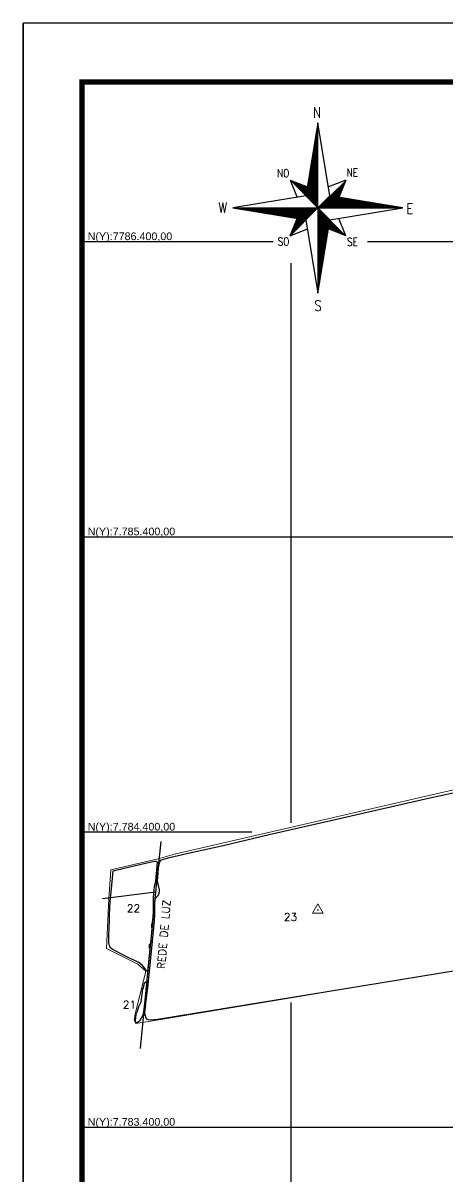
# Model space of a CAD drawing. Header units: millimetres. Extents: x 725091 to 729291, y 7781200 to 7787140.
# Drawn here: x 725091 to 726532, y 7783231 to 7787140 of the extents above; entities that cross this region are included whole.
import ezdxf
from ezdxf.enums import TextEntityAlignment as Align

# ---------------------------------------------------------------- set-up
doc = ezdxf.new("R2010")
doc.units = ezdxf.units.MM
doc.linetypes.add('LIN0', pattern=[0])
doc.layers.add('0114000494', color=1, linetype='Continuous', lineweight=0)
for name, color, linetype in [('0114000494021', 5, 'Continuous'), ('0114000494022', 5, 'Continuous'), ('0114000494023', 5, 'Continuous'), ('MALHA', 8, 'Continuous'), ('MARGEM', 5, 'Continuous'), ('REDE_DE_LUZ', 6, 'Continuous'), ('SETA_NORTE', 3, 'Continuous'), ('TEXTO', 7, 'Continuous')]:
    doc.layers.add(name, color=color, linetype=linetype)
doc.styles.add('ROMANS', font='romans')
doc.styles.add('Simplex', font='simplex.shx')
doc.styles.get("Standard").update_dxf_attribs({"font": 'arial.ttf'})

# ---------------------------------------------------------------- blocks, each defined once
blk = doc.blocks.new('A$C309442C0')
at = {"layer": 'SETA_NORTE', "linetype": 'Continuous'}
h = blk.add_hatch(dxfattribs=at)
h.set_pattern_fill('ANSI31', color=256, scale=0.1375, angle=-90, style=0)
h.set_pattern_definition([(315, (-215853.3434, 13873.16845), (0.3086963042, 0.3086963042), [])])
h.paths.add_polyline_path([(73.46, 97.41), (74.7, 104.95), (60.04, 110.83)])
h = blk.add_hatch(dxfattribs=at)
h.set_pattern_fill('ANSI31', color=256, scale=0.1375, angle=180, style=0)
h.set_pattern_definition([(225, (13869.59828, 216024.21475), (0.3086963042, -0.3086963042), [])])
h.paths.add_polyline_path([(93.84, 97.41), (101.38, 96.17), (107.26, 110.83)])
h = blk.add_hatch(dxfattribs=at)
h.set_pattern_fill('ANSI31', color=256, scale=0.1375, style=0)
h.set_pattern_definition([(45, (-13702.2971, -215849.77324), (-0.3086963042, 0.3086963042), [])])
h.paths.add_polyline_path([(73.46, 77.03), (65.92, 78.27), (60.04, 63.61)])
h = blk.add_hatch(dxfattribs=at)
h.set_pattern_fill('ANSI31', color=256, scale=0.1375, angle=90, style=0)
h.set_pattern_definition([(135, (216020.6446, -13698.72693), (-0.3086963042, -0.3086963042), [])])
h.paths.add_polyline_path([(93.84, 77.03), (92.6, 69.49), (107.26, 63.61)])
for p, q in [((83.1, 155.96), (83.65, 156.51)), ((83.23, 156.73), (83.65, 157.15)), ((83.35, 157.49), (83.65, 157.79)), ((83.48, 158.25), (83.65, 158.42)), ((83.6, 159.02), (83.65, 159.06)), ((81.22, 144.53), (83.65, 146.96)), ((81.34, 145.29), (83.65, 147.59)), ((81.47, 146.05), (83.65, 148.23)), ((81.59, 146.81), (83.65, 148.87)), ((81.72, 147.58), (83.65, 149.51)), ((81.85, 148.34), (83.65, 150.14)), ((81.97, 149.1), (83.65, 150.78)), ((82.1, 149.86), (83.65, 151.42)), ((82.22, 150.63), (83.65, 152.05)), ((82.35, 151.39), (83.65, 152.69)), ((82.47, 152.15), (83.65, 153.33)), ((82.6, 152.91), (83.65, 153.96)), ((82.73, 153.68), (83.65, 154.6)), ((82.85, 154.44), (83.65, 155.24)), ((82.98, 155.2), (83.65, 155.88)), ((79.33, 133.09), (83.65, 137.4)), ((79.46, 133.85), (83.65, 138.04)), ((79.59, 134.61), (83.65, 138.68)), ((79.71, 135.37), (83.65, 139.31)), ((79.84, 136.14), (83.65, 139.95)), ((79.96, 136.9), (83.65, 140.59)), ((80.09, 137.66), (83.65, 141.22)), ((80.21, 138.42), (83.65, 141.86)), ((80.34, 139.19), (83.65, 142.5)), ((80.46, 139.95), (83.65, 143.14)), ((80.59, 140.71), (83.65, 143.77)), ((80.72, 141.47), (83.65, 144.41)), ((80.84, 142.24), (83.65, 145.05)), ((80.97, 143), (83.65, 145.68)), ((81.09, 143.76), (83.65, 146.32)), ((77.32, 120.88), (83.65, 127.21)), ((77.45, 121.65), (83.65, 127.85)), ((77.58, 122.41), (83.65, 128.48)), ((77.7, 123.17), (83.65, 129.12)), ((77.83, 123.93), (83.65, 129.76)), ((77.95, 124.7), (83.65, 130.39)), ((78.08, 125.46), (83.65, 131.03)), ((78.2, 126.22), (83.65, 131.67)), ((78.33, 126.98), (83.65, 132.31)), ((78.45, 127.75), (83.65, 132.94)), ((78.58, 128.51), (83.65, 133.58)), ((78.71, 129.27), (83.65, 134.22)), ((78.83, 130.03), (83.65, 134.85)), ((78.96, 130.8), (83.65, 135.49)), ((79.08, 131.56), (83.65, 136.13)), ((79.21, 132.32), (83.65, 136.77)), ((75.44, 109.44), (83.65, 117.65)), ((75.57, 110.21), (83.65, 118.29)), ((75.69, 110.97), (83.65, 118.93)), ((75.82, 111.73), (83.65, 119.57)), ((75.94, 112.49), (83.65, 120.2)), ((76.07, 113.26), (83.65, 120.84)), ((76.19, 114.02), (83.65, 121.48)), ((76.32, 114.78), (83.65, 122.11)), ((76.44, 115.54), (83.65, 122.75)), ((76.57, 116.31), (83.65, 123.39)), ((76.7, 117.07), (83.65, 124.02)), ((76.82, 117.83), (83.65, 124.66)), ((76.95, 118.59), (83.65, 125.3)), ((77.07, 119.36), (83.65, 125.94)), ((77.2, 120.12), (83.65, 126.57)), ((60.04, 110.83), (74.7, 104.95)), ((60.04, 110.83), (65.92, 96.17)), ((73.56, 98), (83.65, 108.1)), ((73.68, 98.77), (83.65, 108.74)), ((73.81, 99.53), (83.65, 109.37)), ((73.93, 100.29), (83.65, 110.01)), ((74.06, 101.05), (83.65, 110.65)), ((74.18, 101.82), (83.65, 111.28)), ((74.31, 102.58), (83.65, 111.92)), ((74.43, 103.34), (83.65, 112.56)), ((74.56, 104.1), (83.65, 113.19)), ((74.69, 104.87), (83.65, 113.83)), ((74.81, 105.63), (83.65, 114.47)), ((74.94, 106.39), (83.65, 115.11)), ((75.06, 107.16), (83.65, 115.74)), ((75.19, 107.92), (83.65, 116.38)), ((75.31, 108.68), (83.65, 117.02)), ((107.26, 110.83), (92.6, 104.95)), ((107.26, 110.83), (101.38, 96.17)), ((73.53, 97.34), (83.65, 107.46)), ((73.85, 97.02), (83.65, 106.82)), ((74.17, 96.7), (83.65, 106.19)), ((74.49, 96.39), (83.65, 105.55)), ((74.8, 96.07), (83.65, 104.91)), ((75.12, 95.75), (83.65, 104.28)), ((75.44, 95.43), (83.65, 103.64)), ((75.76, 95.11), (83.65, 103)), ((76.08, 94.79), (83.65, 102.37)), ((76.4, 94.47), (83.65, 101.73)), ((76.72, 94.16), (83.65, 101.09)), ((77.03, 93.84), (83.65, 100.45)), ((77.35, 93.52), (83.65, 99.82)), ((77.67, 93.2), (83.65, 99.18)), ((77.99, 92.88), (83.65, 98.54)), ((78.31, 92.56), (83.65, 97.91)), ((78.63, 92.24), (83.65, 97.27)), ((78.94, 91.93), (83.65, 96.63)), ((79.26, 91.61), (83.65, 95.99)), ((79.58, 91.29), (83.65, 95.36)), ((79.9, 90.97), (83.65, 94.72)), ((80.22, 90.65), (83.65, 94.08)), ((80.54, 90.33), (83.65, 93.45)), ((80.86, 90.02), (83.65, 92.81)), ((81.17, 89.7), (83.65, 92.17)), ((81.49, 89.38), (83.65, 91.54)), ((81.81, 89.06), (83.65, 90.9)), ((82.13, 88.74), (83.65, 90.26)), ((82.45, 88.42), (83.65, 89.62)), ((82.77, 88.1), (83.65, 88.99)), ((83.09, 87.79), (83.65, 88.35)), ((83.79, 87.22), (93.97, 97.39)), ((84.43, 87.22), (94.51, 97.3)), ((85.07, 87.22), (95.06, 97.21)), ((85.71, 87.22), (95.61, 97.12)), ((86.34, 87.22), (96.15, 97.03)), ((86.98, 87.22), (96.7, 96.94)), ((87.62, 87.22), (97.25, 96.85)), ((88.25, 87.22), (97.8, 96.76)), ((88.89, 87.22), (98.34, 96.67)), ((89.53, 87.22), (98.89, 96.58)), ((90.17, 87.22), (99.44, 96.49)), ((90.8, 87.22), (99.98, 96.4)), ((91.44, 87.22), (100.53, 96.31)), ((92.08, 87.22), (101.08, 96.22)), ((92.71, 87.22), (101.62, 96.13)), ((93.35, 87.22), (102.17, 96.04)), ((93.99, 87.22), (102.72, 95.95)), ((94.62, 87.22), (103.27, 95.86)), ((95.26, 87.22), (103.81, 95.77)), ((95.9, 87.22), (104.36, 95.68)), ((96.54, 87.22), (104.91, 95.59)), ((97.17, 87.22), (105.45, 95.5)), ((97.81, 87.22), (106, 95.41)), ((98.45, 87.22), (106.55, 95.32)), ((99.08, 87.22), (107.09, 95.23)), ((99.72, 87.22), (107.64, 95.14)), ((100.36, 87.22), (108.19, 95.05)), ((100.99, 87.22), (108.73, 94.96)), ((101.63, 87.22), (109.28, 94.87)), ((102.27, 87.22), (109.83, 94.78)), ((102.91, 87.22), (110.38, 94.69)), ((103.54, 87.22), (110.92, 94.6)), ((104.18, 87.22), (111.47, 94.51)), ((104.82, 87.22), (112.02, 94.42)), ((105.45, 87.22), (112.56, 94.33)), ((106.09, 87.22), (113.11, 94.24)), ((106.73, 87.22), (113.66, 94.15)), ((107.37, 87.22), (114.2, 94.06)), ((108, 87.22), (114.75, 93.97)), ((108.64, 87.22), (115.3, 93.88)), ((109.28, 87.22), (115.84, 93.79)), ((109.91, 87.22), (116.39, 93.7)), ((110.55, 87.22), (116.94, 93.61)), ((111.19, 87.22), (117.49, 93.52)), ((111.82, 87.22), (118.03, 93.43)), ((112.46, 87.22), (118.58, 93.34)), ((113.1, 87.22), (119.13, 93.25)), ((113.74, 87.22), (119.67, 93.16)), ((114.37, 87.22), (120.22, 93.07)), ((115.01, 87.22), (120.77, 92.98)), ((115.65, 87.22), (121.31, 92.89)), ((116.28, 87.22), (121.86, 92.8)), ((116.92, 87.22), (122.41, 92.71)), ((117.56, 87.22), (122.95, 92.62)), ((118.19, 87.22), (123.5, 92.53)), ((118.83, 87.22), (124.05, 92.44)), ((119.47, 87.22), (124.6, 92.35)), ((120.11, 87.22), (125.14, 92.26)), ((120.74, 87.22), (125.69, 92.17)), ((121.38, 87.22), (126.24, 92.08)), ((122.02, 87.22), (126.78, 91.99)), ((122.65, 87.22), (127.33, 91.9)), ((123.29, 87.22), (127.88, 91.81)), ((123.93, 87.22), (128.42, 91.72)), ((124.56, 87.22), (128.97, 91.63)), ((125.2, 87.22), (129.52, 91.54)), ((125.84, 87.22), (130.07, 91.45)), ((126.48, 87.22), (130.61, 91.36)), ((127.11, 87.22), (131.16, 91.27)), ((127.75, 87.22), (131.71, 91.18)), ((128.39, 87.22), (132.25, 91.09)), ((129.02, 87.22), (132.8, 91)), ((129.66, 87.22), (133.35, 90.91)), ((130.3, 87.22), (133.89, 90.82)), ((130.94, 87.22), (134.44, 90.73)), ((131.57, 87.22), (134.99, 90.64)), ((132.21, 87.22), (135.53, 90.55)), ((132.85, 87.22), (136.08, 90.46)), ((133.48, 87.22), (136.63, 90.37)), ((134.12, 87.22), (137.18, 90.28)), ((134.76, 87.22), (137.72, 90.19)), ((135.39, 87.22), (138.27, 90.1)), ((136.03, 87.22), (138.82, 90.01)), ((136.67, 87.22), (139.36, 89.92)), ((137.31, 87.22), (139.91, 89.83)), ((137.94, 87.22), (140.46, 89.74)), ((138.58, 87.22), (141, 89.65)), ((139.22, 87.22), (141.55, 89.56)), ((139.85, 87.22), (142.1, 89.46)), ((140.49, 87.22), (142.64, 89.37)), ((141.13, 87.22), (143.19, 89.28)), ((141.76, 87.22), (143.74, 89.19)), ((142.4, 87.22), (144.29, 89.1)), ((143.04, 87.22), (144.83, 89.01)), ((143.68, 87.22), (145.38, 88.92)), ((144.31, 87.22), (145.93, 88.83)), ((144.95, 87.22), (146.47, 88.74)), ((145.59, 87.22), (147.02, 88.65)), ((146.22, 87.22), (147.57, 88.56)), ((146.86, 87.22), (148.11, 88.47)), ((147.5, 87.22), (148.66, 88.38)), ((148.14, 87.22), (149.21, 88.29)), ((148.77, 87.22), (149.76, 88.2)), ((149.41, 87.22), (150.3, 88.11)), ((150.05, 87.22), (150.85, 88.02)), ((11.78, 87.19), (11.81, 87.22)), ((12.32, 87.1), (12.45, 87.22)), ((12.87, 87.01), (13.08, 87.22)), ((13.42, 86.92), (13.72, 87.22)), ((13.97, 86.83), (14.36, 87.22)), ((14.51, 86.74), (15, 87.22)), ((15.06, 86.65), (15.63, 87.22)), ((15.61, 86.56), (16.27, 87.22)), ((16.15, 86.47), (16.91, 87.22)), ((16.7, 86.38), (17.54, 87.22)), ((17.25, 86.29), (18.18, 87.22)), ((17.79, 86.2), (18.82, 87.22)), ((18.34, 86.11), (19.45, 87.22)), ((18.89, 86.02), (20.09, 87.22)), ((19.43, 85.93), (20.73, 87.22)), ((19.98, 85.84), (21.37, 87.22)), ((20.53, 85.75), (22, 87.22)), ((21.08, 85.66), (22.64, 87.22)), ((21.62, 85.57), (23.28, 87.22)), ((22.17, 85.48), (23.91, 87.22)), ((22.72, 85.39), (24.55, 87.22)), ((23.26, 85.3), (25.19, 87.22)), ((23.81, 85.21), (25.82, 87.22)), ((24.36, 85.12), (26.46, 87.22)), ((24.9, 85.03), (27.1, 87.22)), ((25.45, 84.94), (27.74, 87.22)), ((26, 84.85), (28.37, 87.22)), ((26.54, 84.76), (29.01, 87.22)), ((27.09, 84.67), (29.65, 87.22)), ((27.64, 84.58), (30.28, 87.22)), ((28.19, 84.49), (30.92, 87.22)), ((28.73, 84.4), (31.56, 87.22)), ((29.28, 84.31), (32.2, 87.22)), ((29.83, 84.22), (32.83, 87.22)), ((30.37, 84.12), (33.47, 87.22)), ((30.92, 84.03), (34.11, 87.22)), ((31.47, 83.94), (34.74, 87.22)), ((32.01, 83.85), (35.38, 87.22)), ((32.56, 83.76), (36.02, 87.22)), ((33.11, 83.67), (36.65, 87.22)), ((33.66, 83.58), (37.29, 87.22)), ((34.2, 83.49), (37.93, 87.22)), ((34.75, 83.4), (38.57, 87.22)), ((35.3, 83.31), (39.2, 87.22)), ((35.84, 83.22), (39.84, 87.22)), ((36.39, 83.13), (40.48, 87.22)), ((36.94, 83.04), (41.11, 87.22)), ((37.48, 82.95), (41.75, 87.22)), ((38.03, 82.86), (42.39, 87.22)), ((38.58, 82.77), (43.02, 87.22)), ((39.12, 82.68), (43.66, 87.22)), ((39.67, 82.59), (44.3, 87.22)), ((40.22, 82.5), (44.94, 87.22)), ((40.77, 82.41), (45.57, 87.22)), ((41.31, 82.32), (46.21, 87.22)), ((41.86, 82.23), (46.85, 87.22)), ((42.41, 82.14), (47.48, 87.22)), ((42.95, 82.05), (48.12, 87.22)), ((43.5, 81.96), (48.76, 87.22)), ((44.05, 81.87), (49.4, 87.22)), ((44.59, 81.78), (50.03, 87.22)), ((45.14, 81.69), (50.67, 87.22)), ((45.69, 81.6), (51.31, 87.22)), ((46.23, 81.51), (51.94, 87.22)), ((46.78, 81.42), (52.58, 87.22)), ((47.33, 81.33), (53.22, 87.22)), ((47.88, 81.24), (53.85, 87.22)), ((48.42, 81.15), (54.49, 87.22)), ((48.97, 81.06), (55.13, 87.22)), ((49.52, 80.97), (55.77, 87.22)), ((50.06, 80.88), (56.4, 87.22)), ((50.61, 80.79), (57.04, 87.22)), ((51.16, 80.7), (57.68, 87.22)), ((51.7, 80.61), (58.31, 87.22)), ((52.25, 80.52), (58.95, 87.22)), ((52.8, 80.43), (59.59, 87.22)), ((53.35, 80.34), (60.22, 87.22)), ((53.89, 80.25), (60.86, 87.22)), ((54.44, 80.16), (61.5, 87.22)), ((54.99, 80.07), (62.14, 87.22)), ((55.53, 79.98), (62.77, 87.22)), ((56.08, 79.89), (63.41, 87.22)), ((56.63, 79.8), (64.05, 87.22)), ((57.17, 79.71), (64.68, 87.22)), ((57.72, 79.62), (65.32, 87.22)), ((58.27, 79.53), (65.96, 87.22)), ((58.81, 79.44), (66.59, 87.22)), ((59.36, 79.35), (67.23, 87.22)), ((59.91, 79.26), (67.87, 87.22)), ((83.65, 87.22), (60.04, 63.61)), ((60.04, 63.61), (65.92, 78.27)), ((60.46, 79.17), (68.51, 87.22)), ((61, 79.08), (69.14, 87.22)), ((61.55, 78.99), (69.78, 87.22)), ((62.1, 78.9), (70.42, 87.22)), ((62.64, 78.81), (71.05, 87.22)), ((63.19, 78.72), (71.69, 87.22)), ((63.74, 78.63), (72.33, 87.22)), ((64.28, 78.54), (72.97, 87.22)), ((64.83, 78.45), (73.6, 87.22)), ((65.38, 78.36), (74.24, 87.22)), ((65.92, 78.27), (74.88, 87.22)), ((66.47, 78.18), (75.51, 87.22)), ((67.02, 78.09), (76.15, 87.22)), ((67.57, 78), (76.79, 87.22)), ((68.11, 77.91), (77.42, 87.22)), ((68.66, 77.82), (78.06, 87.22)), ((69.21, 77.73), (78.7, 87.22)), ((69.75, 77.64), (79.34, 87.22)), ((70.3, 77.55), (79.97, 87.22)), ((70.85, 77.46), (80.61, 87.22)), ((71.39, 77.37), (81.25, 87.22)), ((71.94, 77.28), (81.88, 87.22)), ((72.49, 77.19), (82.52, 87.22)), ((73.04, 77.1), (83.16, 87.22)), ((83.4, 87.47), (83.65, 87.71)), ((83.65, 87.08), (83.72, 87.15)), ((83.65, 86.44), (84.04, 86.83)), ((83.65, 85.8), (84.36, 86.51)), ((83.65, 85.17), (84.68, 86.19)), ((83.65, 84.53), (85, 85.87)), ((83.65, 83.89), (85.32, 85.56)), ((83.65, 83.25), (85.63, 85.24)), ((83.65, 82.62), (85.95, 84.92)), ((83.65, 81.98), (86.27, 84.6)), ((83.65, 81.34), (86.59, 84.28)), ((83.65, 80.71), (86.91, 83.96)), ((83.65, 80.07), (87.23, 83.64)), ((83.65, 79.43), (87.54, 83.33)), ((83.65, 78.8), (87.86, 83.01)), ((83.65, 78.16), (88.18, 82.69)), ((83.65, 77.52), (88.5, 82.37)), ((83.65, 76.88), (88.82, 82.05)), ((83.65, 76.25), (89.14, 81.73)), ((83.65, 75.61), (89.46, 81.42)), ((83.65, 74.97), (89.77, 81.1)), ((83.65, 74.34), (90.09, 80.78)), ((83.65, 73.7), (90.41, 80.46)), ((83.65, 73.06), (90.73, 80.14)), ((83.65, 72.42), (91.05, 79.82)), ((83.65, 71.79), (91.37, 79.5)), ((83.65, 71.15), (91.69, 79.19)), ((83.65, 70.51), (92, 78.87)), ((83.65, 69.88), (92.32, 78.55)), ((83.65, 69.24), (92.64, 78.23)), ((107.26, 63.61), (101.38, 78.27)), ((150.68, 87.22), (151.4, 87.93)), ((151.32, 87.22), (151.94, 87.84)), ((151.96, 87.22), (152.49, 87.75)), ((152.59, 87.22), (153.04, 87.66)), ((153.23, 87.22), (153.58, 87.57)), ((153.87, 87.22), (154.13, 87.48)), ((154.51, 87.22), (154.68, 87.39)), ((155.14, 87.22), (155.22, 87.3)), ((60.04, 63.61), (74.7, 69.49)), ((83.65, 68.6), (92.96, 77.91)), ((83.65, 67.97), (93.28, 77.59)), ((83.65, 67.33), (93.6, 77.27)), ((83.65, 66.69), (93.81, 76.86)), ((83.65, 66.05), (93.69, 76.09)), ((83.65, 65.42), (93.56, 75.33)), ((83.65, 64.78), (93.44, 74.57)), ((83.65, 64.14), (93.31, 73.8)), ((83.65, 63.51), (93.19, 73.04)), ((83.65, 62.87), (93.06, 72.28)), ((83.65, 62.23), (92.94, 71.52)), ((83.65, 61.6), (92.81, 70.75)), ((83.65, 60.96), (92.68, 69.99)), ((83.65, 60.32), (92.56, 69.23)), ((83.65, 59.68), (92.43, 68.47)), ((107.26, 63.61), (92.6, 69.49)), ((83.65, 59.05), (92.31, 67.7)), ((83.65, 58.41), (92.18, 66.94)), ((83.65, 57.77), (92.06, 66.18)), ((83.65, 57.14), (91.93, 65.42)), ((83.65, 56.5), (91.8, 64.65)), ((83.65, 55.86), (91.68, 63.89)), ((83.65, 55.22), (91.55, 63.13)), ((83.65, 54.59), (91.43, 62.37)), ((83.65, 53.95), (91.3, 61.6)), ((83.65, 53.31), (91.18, 60.84)), ((83.65, 52.68), (91.05, 60.08)), ((83.65, 52.04), (90.93, 59.31)), ((83.65, 51.4), (90.8, 58.55)), ((83.65, 50.77), (90.67, 57.79)), ((83.65, 50.13), (90.55, 57.03)), ((83.65, 49.49), (90.42, 56.26)), ((83.65, 48.85), (90.3, 55.5)), ((83.65, 48.22), (90.17, 54.74)), ((83.65, 47.58), (90.05, 53.98)), ((83.65, 46.94), (89.92, 53.21)), ((83.65, 46.31), (89.79, 52.45)), ((83.65, 45.67), (89.67, 51.69)), ((83.65, 45.03), (89.54, 50.93)), ((83.65, 44.4), (89.42, 50.16)), ((83.65, 43.76), (89.29, 49.4)), ((83.65, 43.12), (89.17, 48.64)), ((83.65, 42.48), (89.04, 47.87)), ((83.65, 41.85), (88.92, 47.11)), ((83.65, 41.21), (88.79, 46.35)), ((83.65, 40.57), (88.66, 45.59)), ((83.65, 39.94), (88.54, 44.82)), ((83.65, 39.3), (88.41, 44.06)), ((83.65, 38.66), (88.29, 43.3)), ((83.65, 38.02), (88.16, 42.54)), ((83.65, 37.39), (88.04, 41.77)), ((83.65, 36.75), (87.91, 41.01)), ((83.65, 36.11), (87.78, 40.25)), ((83.65, 35.48), (87.66, 39.49)), ((83.65, 34.84), (87.53, 38.72)), ((83.65, 34.2), (87.41, 37.96)), ((83.65, 33.57), (87.28, 37.2)), ((83.65, 32.93), (87.16, 36.43)), ((83.65, 32.29), (87.03, 35.67)), ((83.65, 31.65), (86.91, 34.91)), ((83.65, 31.02), (86.78, 34.15)), ((83.65, 30.38), (86.65, 33.38)), ((83.65, 29.74), (86.53, 32.62)), ((83.65, 29.11), (86.4, 31.86)), ((83.65, 28.47), (86.28, 31.1)), ((83.65, 27.83), (86.15, 30.33)), ((83.65, 27.2), (86.03, 29.57)), ((83.65, 26.56), (85.9, 28.81)), ((83.65, 25.92), (85.77, 28.05)), ((83.65, 25.28), (85.65, 27.28)), ((83.65, 24.65), (85.52, 26.52)), ((83.65, 24.01), (85.4, 25.76)), ((83.65, 23.37), (85.27, 25)), ((83.65, 22.74), (85.15, 24.23)), ((83.65, 22.1), (85.02, 23.47)), ((83.65, 21.46), (84.9, 22.71)), ((83.65, 20.83), (84.77, 21.94)), ((83.65, 20.19), (84.64, 21.18)), ((83.65, 19.55), (84.52, 20.42)), ((83.65, 18.91), (84.39, 19.66)), ((83.65, 18.28), (84.27, 18.89)), ((83.65, 17.64), (84.14, 18.13)), ((83.65, 17), (84.02, 17.37)), ((83.65, 16.37), (83.89, 16.61)), ((83.65, 15.73), (83.76, 15.84))]:
    blk.add_line(p, q, dxfattribs=at)
blk.add_lwpolyline([(93.84, 77.03), (155.72, 87.22), (93.84, 97.41), (83.65, 159.29), (73.46, 97.41), (11.58, 87.22), (73.46, 77.03), (83.65, 15.15)], close=True, dxfattribs=at)
for points in [[(83.65, 87.22), (83.65, 159.29)], [(83.65, 87.22), (73.46, 97.41)], [(83.65, 87.22), (93.84, 97.41)], [(11.58, 87.22), (155.72, 87.22)], [(83.65, 87.22), (73.46, 77.03)], [(83.65, 87.22), (93.84, 77.03)], [(83.65, 87.22), (83.65, 15.15)]]:
    blk.add_lwpolyline(points, dxfattribs=at)
at = {"layer": 'SETA_NORTE', "color": 7, "lineweight": 30, "style": 'ROMANS', "width": 0.8}
for s, height, p in [('N ', 8.938, (79.47, 163.6)), ('NO', 6.875, (49.06, 113.22)), ('NE', 6.875, (107.97, 113.71)), ('W', 8.94, (-0.68, 82.95)), ('E', 8.94, (158.6, 82.11)), ('SO', 6.875, (49.53, 55.28)), ('SE', 6.875, (108.31, 55.02)), ('S', 8.94, (80.57, 0))]:
    blk.add_text(s, height=height, dxfattribs=at).set_placement(p)

msp = doc.modelspace()

# ---------------------------------------------------------------- linework, layer by layer
at = {"layer": '0114000494', "linetype": 'Continuous'}
msp.add_lwpolyline([(726688.6, 7783951.1), (726122.9, 7783857.6), (725565.3, 7783765.6), (725473.9, 7783750.4), (725468.3, 7783762.7), (725471.9, 7783782.8), (725507.5, 7783928.4), (725480.3, 7783952.3), (725374.7, 7784005.2), (725382.7, 7784173.3), (725388.5, 7784271.9), (725549.8, 7784308.4), (725604.8, 7784324.1), (726565.9, 7784545.5)], dxfattribs=at)
at = {"layer": '0114000494021'}
msp.add_lwpolyline([(725476.1, 7783753.9), (725478.9, 7783754.2), (725480.8, 7783755.7), (725488.1, 7783762), (725493, 7783769.8), (725497.8, 7783778.5), (725500, 7783783.2), (725501.2, 7783792.1), (725503.8, 7783819), (725506.4, 7783840.9), (725512.3, 7783890), (725511.7, 7783890.8), (725509.9, 7783891.2), (725507.5, 7783891.3), (725505.1, 7783891.4), (725503.1, 7783887.8), (725500.9, 7783884), (725498.4, 7783872.1), (725496, 7783868), (725494.8, 7783860.2), (725490.5, 7783822.9), (725487, 7783815.9), (725482.9, 7783806.9), (725477.9, 7783791.8), (725473.7, 7783782), (725472.3, 7783770.4), (725471.2, 7783761.6), (725471.3, 7783759.4), (725472.6, 7783756.8), (725474.4, 7783754.7)], close=True, dxfattribs=at)
at = {"layer": '0114000494022'}
msp.add_lwpolyline([(725396.5, 7784268.3), (725458.1, 7784282.5), (725521, 7784297.8), (725532.4, 7784300), (725537.6, 7784300.7), (725541.2, 7784300.6), (725543.5, 7784300), (725546.5, 7784298.2), (725540.6, 7784233.3), (725538.6, 7784223.2), (725535.5, 7784214.8), (725533.6, 7784192.7), (725532.4, 7784176.8), (725533, 7784161.8), (725532.6, 7784142.1), (725532.8, 7784127.7), (725531.5, 7784111.6), (725529.7, 7784094.6), (725529, 7784090.7), (725527.5, 7784086.5), (725527, 7784081.9), (725527, 7784078), (725528.4, 7784072.2), (725524.8, 7784034.3), (725523.1, 7784022.2), (725521.4, 7784020.1), (725519.6, 7784017.4), (725518.7, 7784011.5), (725518.9, 7784007.6), (725520, 7784004.8), (725521.2, 7784002.2), (725513.9, 7783927.6), (725511.7, 7783927.9), (725509.8, 7783929), (725508.3, 7783930), (725506.1, 7783934.7), (725500.8, 7783942), (725496.7, 7783947.4), (725490.8, 7783952.4), (725484.4, 7783957), (725475, 7783962.3), (725448.2, 7783974), (725428, 7783984.3), (725393.5, 7784002.7), (725389.4, 7784005.7), (725386.9, 7784008.1), (725384.2, 7784015.2), (725382.5, 7784024.3), (725382.6, 7784030.9), (725382.1, 7784051.2), (725383.9, 7784072.7), (725385, 7784103), (725385, 7784120.5), (725387.1, 7784163.7), (725389.9, 7784196.2), (725394.2, 7784243.7)], close=True, dxfattribs=at)
at = {"layer": '0114000494023'}
msp.add_lwpolyline([(726688.6, 7783951.1), (726122.9, 7783857.6), (725555.6, 7783765.4), (725527.1, 7783762.7), (725517.2, 7783763.3), (725511.1, 7783766.1), (725508.3, 7783769), (725505.6, 7783780.2), (725504.5, 7783788.7), (725507, 7783807.3), (725508.7, 7783828.8), (725514.1, 7783872.1), (725523.6, 7783960.7), (725537.2, 7784098.7), (725537.9, 7784119.1), (725538.1, 7784156), (725539.6, 7784170.8), (725542.7, 7784177.7), (725549.3, 7784184.9), (725553.3, 7784192.3), (725554.4, 7784198.4), (725553.9, 7784204), (725546.9, 7784233), (725549.1, 7784260), (725551.1, 7784278.4), (725553.6, 7784294.7), (725556.7, 7784301), (725559.1, 7784303.9), (725560.7, 7784305.3), (725567.7, 7784307.8), (725587.5, 7784313), (725661.6, 7784329.6), (725769.6, 7784354.3), (725926.3, 7784391.2), (726125.3, 7784436.8), (726258, 7784466.4), (726470.7, 7784515.7), (726566.2, 7784535.9)], dxfattribs=at)
at = {"layer": 'MALHA', "elevation": 572.7}
for points in [[(725291.4, 7786400), (725939.3, 7786400)], [(726259.6, 7786400), (728133.6, 7786400)], [(726000, 7786326), (726000, 7784430.5)], [(725291.4, 7785400), (728104.8, 7785400)], [(725291.4, 7784400), (725867.4, 7784400)], [(726000, 7783822.1), (726000, 7782612), (726000, 7781868.6)], [(725291.4, 7783400), (726748.2, 7783400)]]:
    msp.add_lwpolyline(points, dxfattribs=at)
at = {"layer": 'MARGEM', "color": 174, "linetype": 'LIN0'}
msp.add_line((725091.4, 7781199.8, 572.7), (725091.4, 7787139.8, 572.7), dxfattribs=at)
at = {"layer": 'MARGEM', "color": 174, "linetype": 'LIN0', "elevation": 572.7, "flags": 128}
msp.add_lwpolyline([(729291.4, 7781199.8), (729291.4, 7787139.8), (725091.4, 7787139.8), (725091.4, 7781199.8)], close=True, dxfattribs=at)
at = {"layer": 'MARGEM', "color": 174, "linetype": 'LIN0', "const_width": 18.2, "elevation": 572.7, "flags": 128}
msp.add_lwpolyline([(729091.4, 7781868.6), (729091.4, 7786939.8), (725291.4, 7786939.8), (725291.4, 7781868.6)], close=True, dxfattribs=at)
at = {"layer": 'REDE_DE_LUZ', "linetype": 'Continuous'}
for points in [[(725558.4, 7784367), (725540.5, 7784196.1)], [(725558.4, 7784367), (725540.5, 7784196.1)], [(725540.5, 7784196.1), (725360.9, 7784173.2)], [(725540.5, 7784196.1), (725511.5, 7783898.7), (725488.8, 7783666)]]:
    msp.add_lwpolyline(points, dxfattribs=at)
at = {"layer": 'TEXTO', "color": 7, "lineweight": 9, "flags": 128}
msp.add_lwpolyline([(726073.1, 7784125.1), (726109.3, 7784125.1), (726091.2, 7784156.4)], close=True, dxfattribs=at)
at = {"layer": 'TEXTO', "color": 7, "lineweight": 9, "const_width": 2.83, "flags": 128}
msp.add_lwpolyline([(726089.8, 7784135.5, -1), (726092.6, 7784135.5, -1)], format="xyb", close=True, dxfattribs=at)

# ---------------------------------------------------------------- block references
at = {"layer": 'SETA_NORTE', "linetype": 'ByBlock', "xscale": 4, "yscale": 4, "zscale": 4}
msp.add_blockref('A$C309442C0', (725756.8, 7786164.8, 572.7), dxfattribs=at)

# ---------------------------------------------------------------- texts
at = {"layer": 'MALHA'}
for s, p in [('N(Y):7786.400,00', (725310.6, 7786396.8, 572.7)), ('N(Y):7.785.400,00', (725310.6, 7785396.8, 572.7)), ('N(Y):7.784.400,00', (725310.6, 7784396.8, 572.7)), ('N(Y):7.783.400,00', (725310.6, 7783396.8, 572.7))]:
    msp.add_text(s, height=26, dxfattribs=at).set_placement(p, align=Align.BOTTOM_LEFT)
at = {"layer": 'REDE_DE_LUZ', "linetype": 'Continuous', "style": 'Simplex'}
msp.add_text('REDE DE LUZ', height=26, rotation=85.2572, dxfattribs=at).set_placement((725572.2, 7783934.7))
at = {"layer": 'TEXTO', "linetype": 'Continuous', "style": 'Simplex'}
for s, p in [('22', (725443.4, 7784128.3)), ('23', (725976.1, 7784098.7)), ('21', (725429.7, 7783802.1))]:
    msp.add_text(s, height=26, dxfattribs=at).set_placement(p)

doc.saveas('drawing.dxf')
